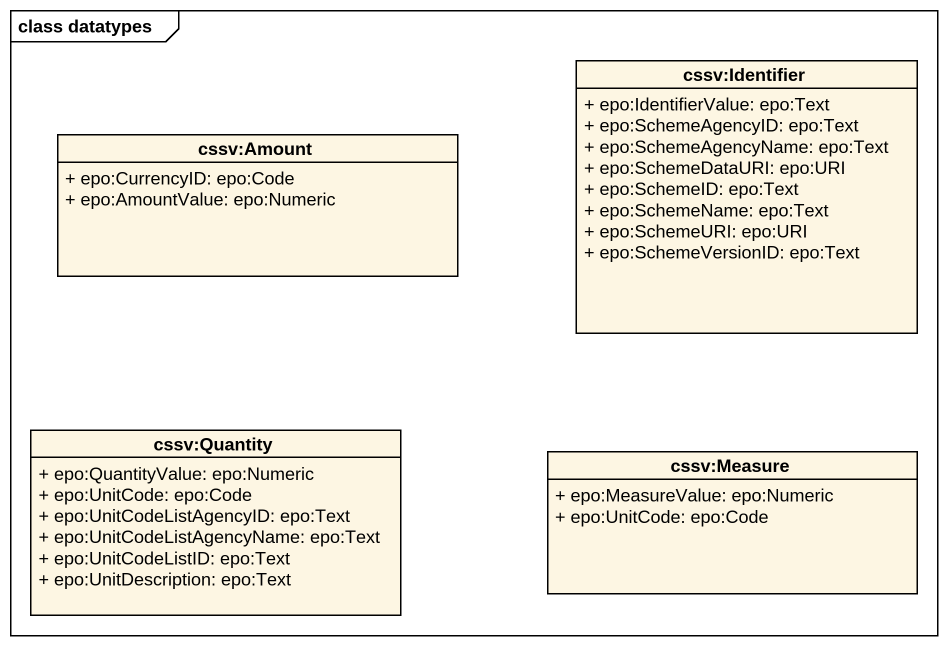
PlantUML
@startuml
mainframe class datatypes
hide circle
hide empty members
skinparam classAttributeIconSize 0
class "cssv:Identifier" as cssv_Identifier {
  + epo:IdentifierValue: epo:Text
  + epo:SchemeAgencyID: epo:Text
  + epo:SchemeAgencyName: epo:Text
  + epo:SchemeDataURI: epo:URI
  + epo:SchemeID: epo:Text
  + epo:SchemeName: epo:Text
  + epo:SchemeURI: epo:URI
  + epo:SchemeVersionID: epo:Text
}
class "cssv:Amount" as cssv_Amount {
  + epo:CurrencyID: epo:Code
  + epo:AmountValue: epo:Numeric
}
class "cssv:Quantity" as cssv_Quantity {
  + epo:QuantityValue: epo:Numeric
  + epo:UnitCode: epo:Code
  + epo:UnitCodeListAgencyID: epo:Text
  + epo:UnitCodeListAgencyName: epo:Text
  + epo:UnitCodeListID: epo:Text
  + epo:UnitDescription: epo:Text
}
class "cssv:Measure" as cssv_Measure {
  + epo:MeasureValue: epo:Numeric
  + epo:UnitCode: epo:Code
}
@enduml
